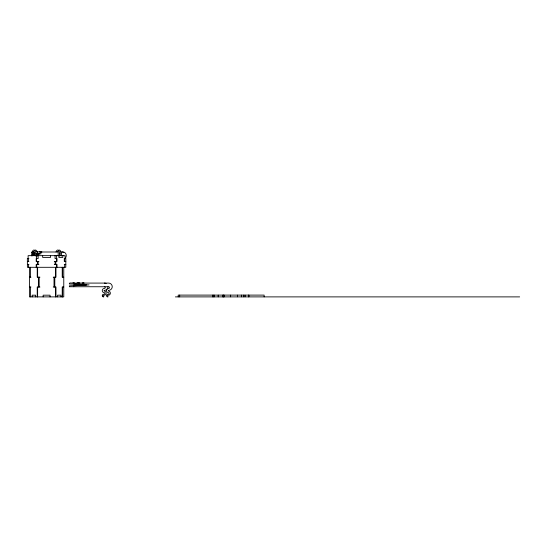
<?xml version="1.0" encoding="UTF-8"?>
<svg xmlns="http://www.w3.org/2000/svg" width="547" height="547" viewBox="0 0 547 547"><rect width="100%" height="100%" fill="white"/><g stroke="black" fill="none" stroke-linecap="round" stroke-linejoin="round"><path stroke-width="0.82" d="M79.267 283.64L78.898 283.161L78.529 283.64M40.239 252.823L40.239 252.085M39.254 251.996L40.15 251.579L41.941 251.996M41.046 251.579L37.237 251.996M77.865 283.086L78.898 282.669L79.937 283.086M82.105 283.086L83.137 282.669L84.176 283.086M34.393 253.186L31.911 252.912L31.911 252.133L34.358 251.996L34.358 255.654M31.911 252.133L33.579 251.846M34.393 254.464L31.911 254.738L34.461 254.553M36.881 254.191L39.363 253.917M36.95 254.28L41.093 253.822L36.95 253.37M86.317 285.144L69.38 285.828L69.38 286.744L108.614 286.744A0.848 0.848 0 0 1 109.462 287.585A0.848 0.848 0 0 1 108.614 288.433A2.106 2.106 0 0 0 106.515 290.539A1.969 1.969 0 0 0 108.361 292.618A0.834 0.834 0 0 1 109.044 293.582A0.834 0.834 0 0 1 108.08 294.265A1.333 1.333 0 0 0 106.549 295.359A1.333 1.333 0 0 0 107.643 296.891L108.135 296.83L107.691 296.611A0.718 0.718 0 0 1 107.923 295.223A2.106 2.106 0 0 0 110.344 293.5A2.106 2.106 0 0 0 108.614 291.072L108.244 290.703L108.614 290.334A3.624 3.624 0 0 0 112.244 286.71A3.624 3.624 0 0 0 108.614 283.086L79 283.086L77.209 282.635L77.209 283.086L73.619 283.223L73.619 283.996L89.065 284.912L73.619 285.828L73.619 286.744M57.285 251.394L58.18 251.394L58.18 255.654M34.358 251.996L32.683 251.846M57.927 251.996L41.046 251.996L40.15 251.579M60.396 251.996L63.11 251.996A3.624 3.138 -90 0 1 66.146 254.683A3.624 3.138 -90 0 1 64.683 258.758M31.911 252.912L34.461 253.09M33.463 253.958L35.015 253.958M31.945 256.051L31.945 253.958A3.925 1.962 -90 0 1 33.907 250.034A3.925 1.962 -90 0 1 35.87 253.958L37.422 253.958L37.422 256.051M56.033 251.996A3.925 1.962 -90 0 1 58.242 250.164A3.925 1.962 -90 0 1 59.698 253.958L61.25 253.958L61.25 256.051M28.902 258.567L27.35 258.567L27.398 267.305L65.797 267.305L65.845 258.567L64.293 258.567L64.293 261.48L65.845 261.48M27.35 261.48L28.902 261.48M38.912 261.48L36.198 261.48L36.198 258.567L38.14 258.567L38.14 255.654M54.283 261.48L56.997 261.48L56.997 258.567L55.056 258.567L55.056 255.654M27.35 264.392L28.95 264.392M38.912 264.392L36.198 264.392L36.198 267.305M54.283 264.392L56.997 264.392L56.997 267.305M64.245 264.392L65.845 264.392M29.422 277.172L30.974 277.172M39.952 277.172L37.23 277.172L37.23 267.305M53.244 277.172L55.965 277.172L55.965 267.305M63.773 277.172L62.221 277.172L62.221 267.305M29.422 287.031L30.974 287.031M39.952 287.031L37.23 287.031L37.23 296.891M53.244 287.031L55.965 287.031L55.965 296.891M63.773 287.031L62.221 287.031L62.221 296.891M175.375 296.891L519.65 296.891M86.317 284.495L69.38 283.996L69.38 283.223L70.276 282.936L72.97 283.086L72.97 282.635L73.866 282.635L74.761 283.086M36.881 253.459L39.363 253.733M36.69 251.545L37.463 251.996M264.133 296.891L264.133 295.1L178.206 295.1L178.206 296.891M248.912 295.1L248.912 296.823M248.475 295.1L248.475 296.823M245.029 295.1L245.029 296.823M243.477 295.1L243.477 296.823M241.487 295.1L241.487 296.823M237.507 295.1L237.507 296.823M230.615 295.1L230.615 296.823M224.126 295.1L224.126 296.891M223.675 295.1L223.675 296.891M223.627 295.1L223.627 296.891M222.499 295.1L222.499 296.891M218.212 295.1L218.212 296.891M214.178 295.1L214.178 296.891M213.733 295.1L213.686 296.891M212.557 295.1L212.557 296.891M179.662 295.1L179.662 296.891M65.072 258.567L65.072 255.654L28.129 255.654L28.129 258.567M64.683 258.567L64.683 261.48M64.683 264.392L64.683 267.305M63.773 267.305L63.773 296.891L29.422 296.891L29.422 267.305M62.802 255.654L62.802 257.446L58.878 257.446L58.878 255.654M62.611 267.305L62.611 277.172M62.611 287.031L62.611 296.891M61.011 296.891L61.011 295.175L57.565 295.175L57.565 296.891M59.698 253.958L59.698 256.051M56.608 255.654L56.608 261.48M56.608 264.392L56.608 267.305M55.835 261.48L55.835 264.392M55.575 267.305L55.575 277.172M55.575 287.031L55.575 296.891M55.056 261.48L55.056 264.392M54.803 277.172L54.803 287.031M54.023 277.172L54.023 287.031M50.522 255.654L50.522 257.446L42.673 257.446L42.673 255.654M50.044 296.891L50.044 295.175L43.151 295.175L43.151 296.891M39.172 277.172L39.172 287.031M38.399 277.172L38.399 287.031M38.14 261.48L38.14 264.392M37.62 267.305L37.62 277.172M37.62 287.031L37.62 296.891M37.36 261.48L37.36 264.392M36.683 264.392L36.683 267.305M36.587 255.654L36.587 261.48M35.87 253.958L35.87 256.051M35.63 296.891L35.63 295.175L32.184 295.175L32.184 296.891M32.806 252.133L32.806 252.912M32.806 254.738L32.806 255.654M30.584 267.305L30.584 277.172M30.584 287.031L30.584 296.891M28.512 258.567L28.512 261.48M28.512 264.392L28.512 267.305M104.374 286.744A0.848 0.848 0 0 1 105.222 287.585A0.848 0.848 0 0 1 104.374 288.433A2.106 2.106 0 0 0 102.275 290.539A1.969 1.969 0 0 0 104.115 292.618A0.834 0.834 0 0 1 104.805 293.582A0.834 0.834 0 0 1 103.841 294.265A1.333 1.333 0 0 0 102.31 295.359A1.333 1.333 0 0 0 103.404 296.891L103.896 296.83L103.451 296.611A0.718 0.718 0 0 1 103.684 295.223A2.106 2.106 0 0 0 106.104 293.5A2.106 2.106 0 0 0 104.374 291.072L104.005 290.703L104.374 290.334A3.624 3.624 0 0 0 107.998 286.71M104.374 283.086A3.624 3.624 0 0 1 106.186 283.572M63.11 255.654A0.848 0.732 -90 0 1 63.302 255.681M62.214 251.996A3.624 3.138 -90 0 1 63.787 252.482M58.782 250.164A3.925 1.962 -90 0 1 61.25 253.958M34.953 250.164A3.925 1.962 -90 0 1 37.422 253.958M40.724 252.352C41.114 253.794 41.722 251.346 40.724 252.352M82.768 283.442C83.24 284.905 83.91 282.409 82.768 283.442"/></g></svg>
